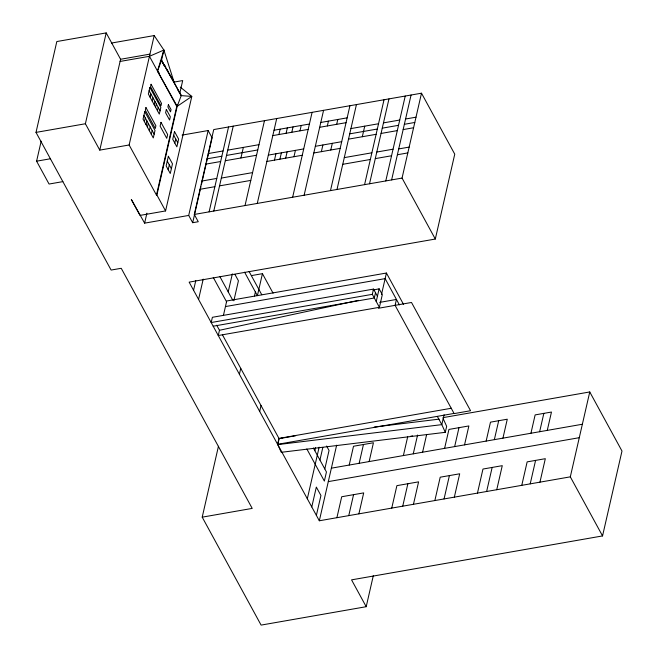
<?xml version="1.0" encoding="UTF-8"?>
<svg xmlns="http://www.w3.org/2000/svg" width="658" height="658" viewBox="0 0 658 658"><rect width="100%" height="100%" fill="white"/><g stroke="black" fill="none" stroke-linecap="round" stroke-linejoin="round"><path stroke-width="0.99" d="M373.292 575.742L366.202 606.701L261.094 625.1L202.212 517.155L252.211 508.404L121.228 268.291L111.112 270.06L36.009 132.398L56.818 41.544L106.201 32.9L120.587 59.269L99.777 150.123L129.132 144.982L154.194 35.573L111.424 43.058M62.864 181.624L49.062 184.043L36.593 161.185L41.174 141.182M99.777 150.123L85.392 123.753L106.201 32.9M144.398 121.648L145.262 117.897M150.09 97.195L150.838 93.897M146.002 124.576L146.857 120.825M154.194 35.573L163.891 50.049L161.531 60.363L157.501 71.072L177.199 106.325L156.892 195.007L165.577 210.93L140.014 215.405L131.329 199.481L144.62 223.144L188.706 215.429L208.15 130.539L182.102 135.104M152.278 101.209L153.034 97.91M147.408 127.15L148.264 123.408M154.211 104.762L154.967 101.455M149.325 130.671L150.18 126.92M155.592 107.287L156.341 103.98M151.307 134.306L152.162 130.564M157.451 110.692L158.208 107.394M144.62 223.144L146.907 213.159M156.892 195.007L156.464 195.081L177.208 104.507M179.848 93L182.694 80.572L174.066 82.085L161.531 60.363L160.313 60.569M168.201 169.731L169.312 164.895M174.806 143.066L175.735 139.002M165.577 210.93L191.807 96.422L180.234 87.07M188.706 215.429L192.679 222.708L198.264 221.73L194.299 214.45L213.735 129.56L421.498 93.197L454.752 154.161L435.308 239.043L189.142 282.134L319.327 520.774L570.313 476.844L589.757 391.954L443.007 417.641M192.679 222.708L200.912 186.757M201.364 184.758L206.168 163.784M206.628 161.786L212.115 137.818L208.15 130.539M209.112 211.86L228.556 126.969M193.567 290.244L195.78 280.579M213.784 211.037L233.22 126.155M198.56 299.398L203.215 279.099M240.927 157.978L243.353 147.408M245.023 205.567L264.467 120.685M216.696 325.2L219.468 330.283L218.267 335.522L379.411 307.319L382.314 294.62L379.14 288.796L373.144 290.088M228.211 291.889L232.34 273.876M223.407 315.486L226.722 300.986L386.419 273.029L403.527 304.383M233.845 300.788L238.426 280.777L234.988 274.476M257.27 203.429L276.714 118.539M278.918 134.528L280.144 129.157M274.476 160.124L275.924 153.783M279.921 159.17L281.377 152.829M286.107 133.27L287.332 127.899M202.212 517.155L218.456 446.256M285.679 158.167L287.127 151.825M291.807 132.274L293.032 126.904M254.465 295.977L255.378 291.971M239.397 374.262L240.746 368.373M251.422 275.603L262.435 273.67L257.401 295.672L244.579 272.173M293.97 156.719L295.417 150.369M299.99 130.835L301.224 125.464M292.646 197.236L312.089 112.345M304.128 195.22L323.571 110.338M259.68 411.431L261.029 405.542M321.367 151.661L322.897 144.982M327.33 125.949L328.432 121.13M330.768 150.016L332.298 143.337M336.69 124.313L337.793 119.485M330.489 190.606L349.933 105.724M222.412 334.766L278.959 438.417L277.61 444.315L454.045 413.43M443.188 418.644L446.659 426.335L445.293 432.322L281.254 452.309L277.783 444.619L279.156 438.639L295.656 435.752M336.995 189.471L356.43 104.589M362.311 136.724L364.738 126.163M364.581 184.643L384.025 99.761M369.525 183.779L388.968 98.889M314.853 450.705L315.536 447.711M307.319 498.764L319.13 447.185M319.944 460.041L322.839 447.407M385.785 180.934L405.229 96.043M311.777 506.948L316.334 487.076L320.931 495.507L316.375 515.37M324.805 468.965L329.041 450.491L326.607 446.034M391.625 179.905L411.069 95.023M319.327 520.774L336.641 445.186M372.321 294.332L373.522 289.092L212.386 317.296L211.185 322.535L372.321 294.332L379.411 307.319M375.521 292.752L374.32 297.992L213.184 326.204M435.308 239.043L402.054 178.088L421.498 93.197M376.228 301.496L379.14 288.796M381.508 294.463L386.419 273.029M336.904 517.698L341.708 496.741L363.693 492.891L358.89 513.849M349.209 465.05L353.511 446.247L373.44 442.76L369.13 461.571M359.145 463.314L363.455 444.512M348.765 515.625L353.568 494.66M403.379 455.575L407.689 436.764M391.749 508.099L396.889 485.653L418.595 481.853L413.454 504.299M413.265 453.839L417.575 435.037M402.737 506.175L407.878 483.729M422.592 452.21L426.672 434.395M444.084 414.754L441.822 424.632L445.293 432.322M444.602 448.353L448.937 429.427L468.874 425.94L464.54 444.866M434.856 500.557L440.21 477.198L459.687 473.793L454.341 497.144M454.653 446.593L458.996 427.667M444.06 498.945L449.406 475.594M486.147 441.082L490.481 422.156L507.277 419.212L502.942 438.146M477.461 493.097L482.964 469.047L502.268 465.667L496.757 489.716M494.355 439.643L498.698 420.717M486.632 491.493L492.143 467.435M530.94 433.244L535.135 414.902L551.47 412.04L547.267 430.381M521.769 485.341L527.148 461.875L545.317 458.692L539.947 482.158M539.642 431.722L543.845 413.372M530.208 483.86L535.579 460.394M366.202 606.701L351.553 579.862L602.547 535.925L621.991 451.043L589.757 391.954M120.085 61.441L149.448 56.308L163.891 50.049L157.501 71.072L159.475 73.334M170.126 75.028L181.23 95.616L177.199 106.325L191.807 96.422L181.23 95.616L178.071 90.319M219.468 330.283L358.437 300.352M120.587 59.269L149.942 54.129M36.009 132.398L85.392 123.753M36.593 161.185L50.395 158.767M274.041 130.226L309.408 124.033M320.8 122.462L347.161 117.848M319.689 127.29L346.05 122.676M272.807 135.597L308.183 129.404M208.241 153.553L223.062 150.962M227.726 150.139L258.972 144.67M350.936 128.573L378.531 123.745M383.474 122.882L399.735 120.036M405.575 119.008L416.004 117.19M207.031 158.833L221.853 156.242M226.516 155.428L257.763 149.958M349.727 133.862L377.322 129.026M382.257 128.162L398.526 125.316M404.366 124.296L414.795 122.47M205.822 164.122L220.644 161.523M225.307 160.708L256.554 155.239M348.518 139.142L376.105 134.314M381.048 133.451L397.317 130.605M403.157 129.577L413.586 127.751M315.338 146.306L341.699 141.692M268.341 155.107L303.708 148.922M313.808 152.985L340.17 148.371M266.885 161.457L302.261 155.263M201.948 181.024L216.77 178.425M221.335 178.071L252.573 172.602M344.29 157.624L371.877 152.796M376.795 152.039L393.056 149.193M398.723 148.922L409.153 147.096M200.057 189.282L214.878 186.691M219.542 185.877L250.788 180.407M342.752 164.311L370.347 159.475M375.29 158.611L391.551 155.765M397.391 154.745L407.82 152.919M194.299 214.45L402.054 178.088M225.447 306.57L385.144 278.622L399.39 304.86M379.699 302.384L396.437 299.456L395.088 305.345L454.143 413.602L470.552 410.724L411.505 302.474L378.35 308.281M278.959 438.417L451.363 408.248M410.65 436.246L412.632 435.9M331.377 468.175L582.363 424.245M328.293 481.615L579.287 437.685M280.152 438.516L282.142 438.269M374.213 427.05L439.133 419.138M277.783 444.619L441.822 424.632L437.48 416.67M164.714 65.339L165.701 67.1M167.173 69.74L168.654 72.388M181.23 95.616L161.531 60.363L164.582 66.516M570.313 476.844L602.547 535.925M373.522 289.092L377.429 296.256M149.448 56.308L176.772 106.407M262.435 273.67L273.062 293.139M249.086 271.483L261.736 294.685M173.679 135.235L177.792 142.778M149.111 90.722L160.067 110.807M143.905 115.421L154.153 134.199M167.255 161.128L171.368 168.67M219.871 276.59L232.636 299.99M313.373 447.999L326.45 471.967L324.361 481.08L306.842 448.962M213.266 277.429L226.549 301.775M129.132 144.982L156.464 195.081M163.891 50.049L174.066 82.085M149.868 87.415L148.354 94.02L159.31 114.105L160.823 107.501L149.868 87.415M144.768 111.671L143.049 119.164L153.289 137.941L155.008 130.448L144.768 111.671M151.077 84.29L150.534 86.659L160.98 105.806L161.523 103.446L151.077 84.29M145.953 107.55L145.328 110.248L155.28 128.483L155.897 125.785L145.953 107.55M160.996 122.347L160.124 126.163L166.762 138.328L167.634 134.52L160.996 122.347M166.342 109.458L165.594 112.732L169.583 120.036L170.332 116.77L166.342 109.458M168.39 104.729L167.872 106.983L170.529 111.852L171.047 109.598L168.39 104.729M168.366 156.291L166.145 165.956L170.266 173.498L172.478 163.834L168.366 156.291M174.518 131.575L172.75 139.29L176.862 146.833L178.631 139.118L174.518 131.575"/></g></svg>
